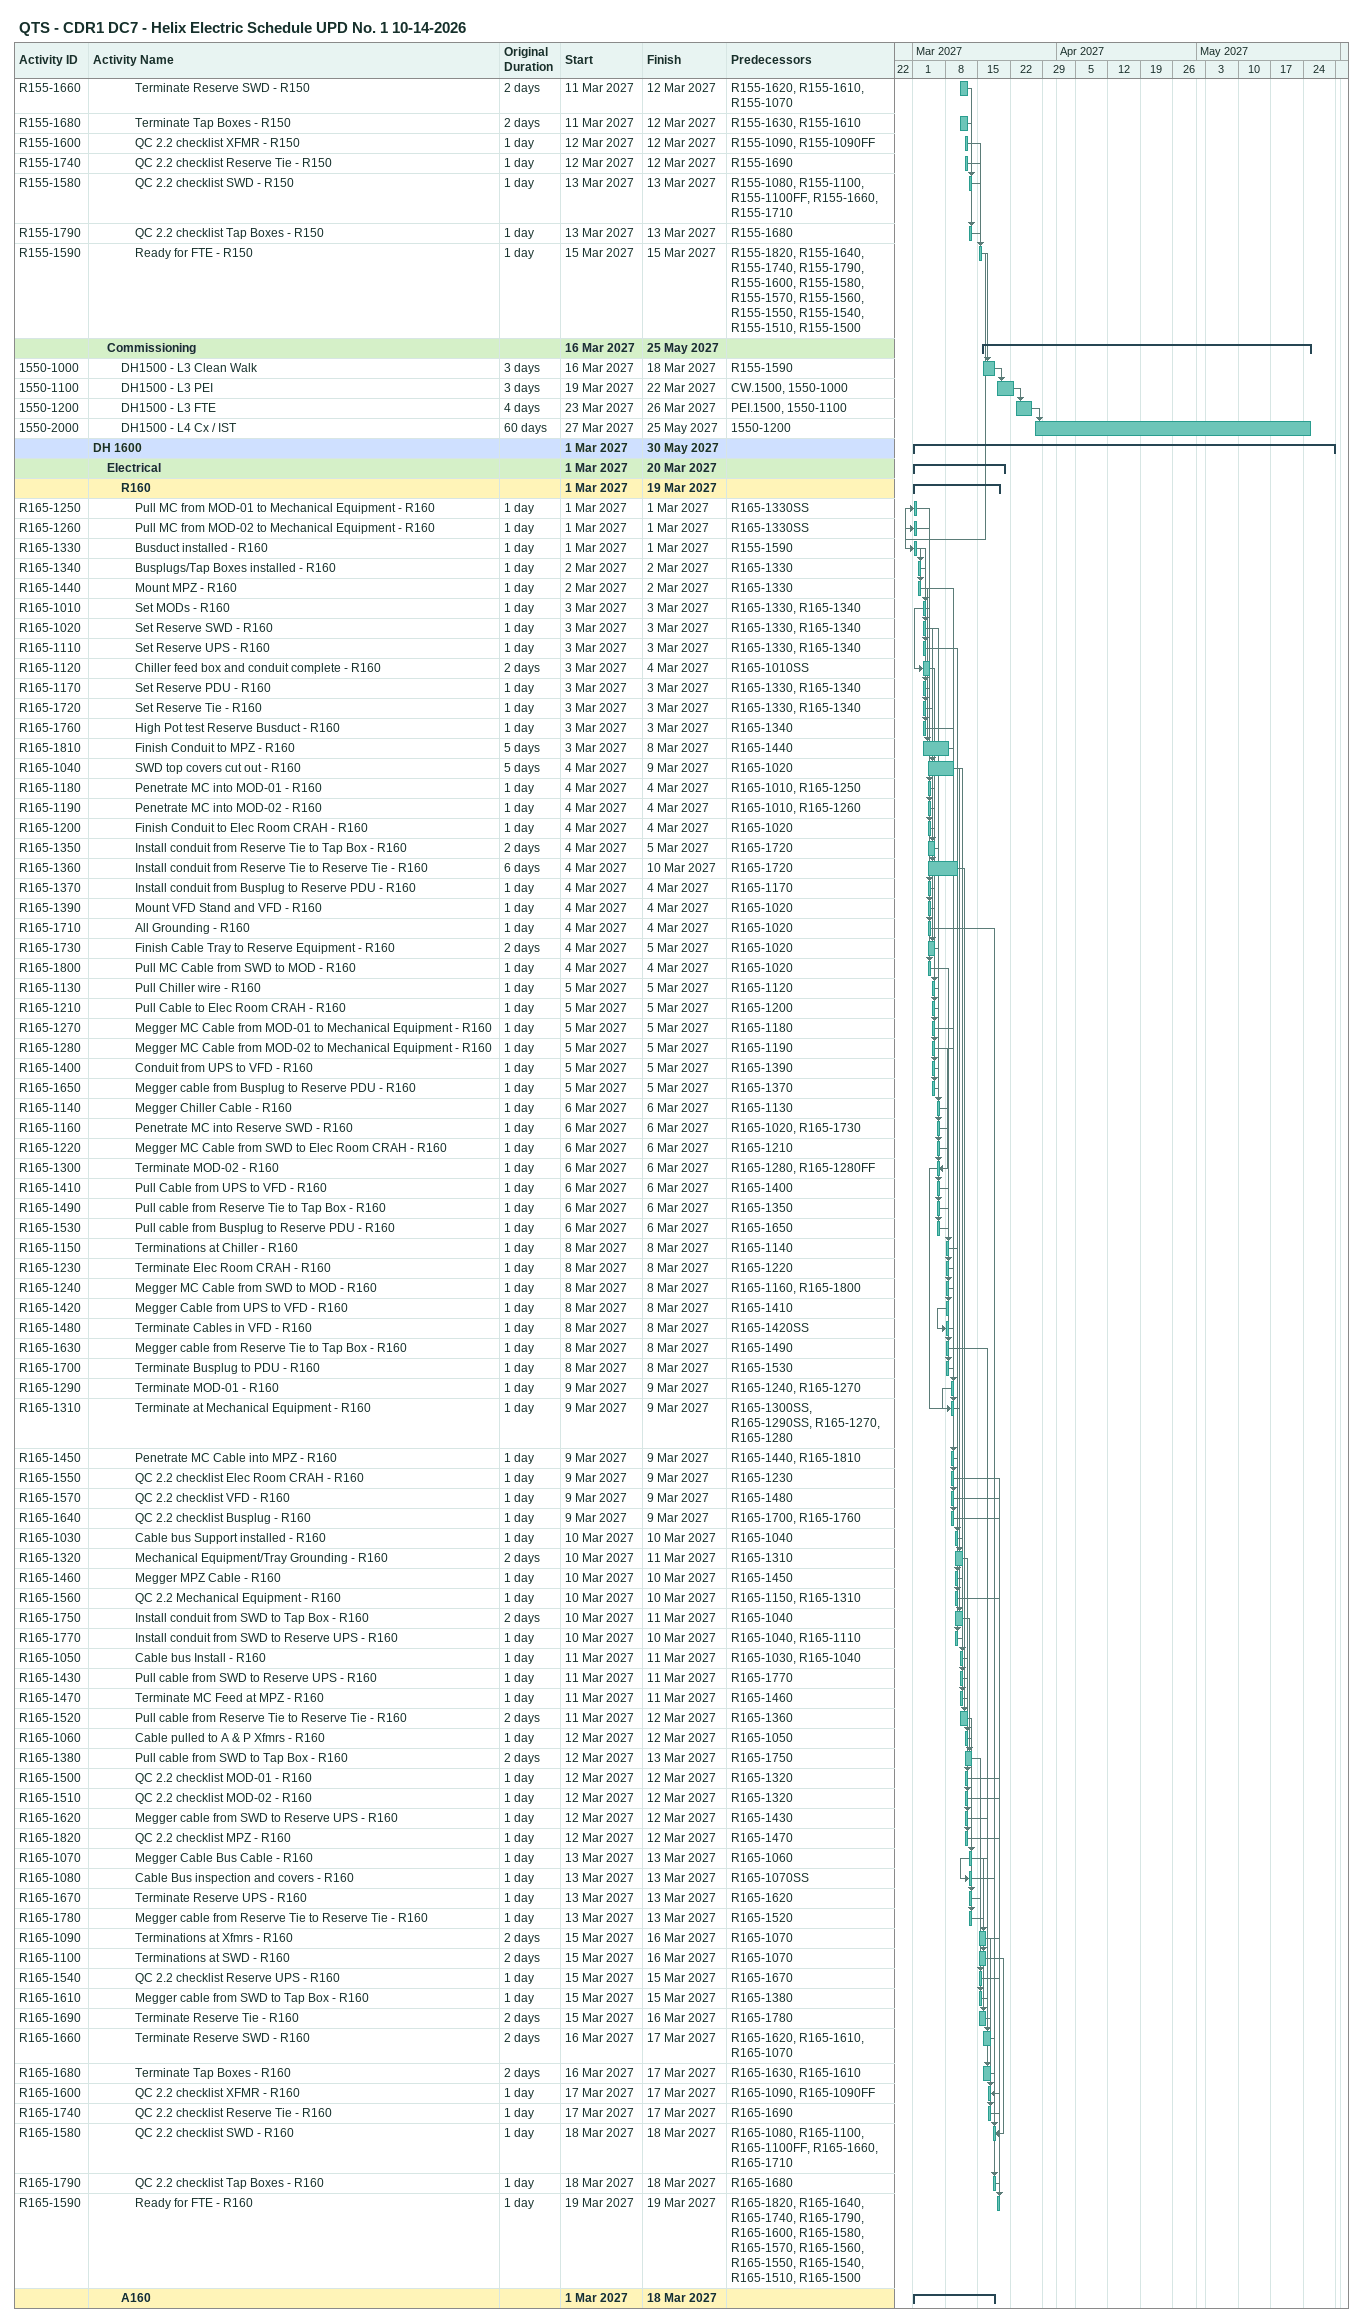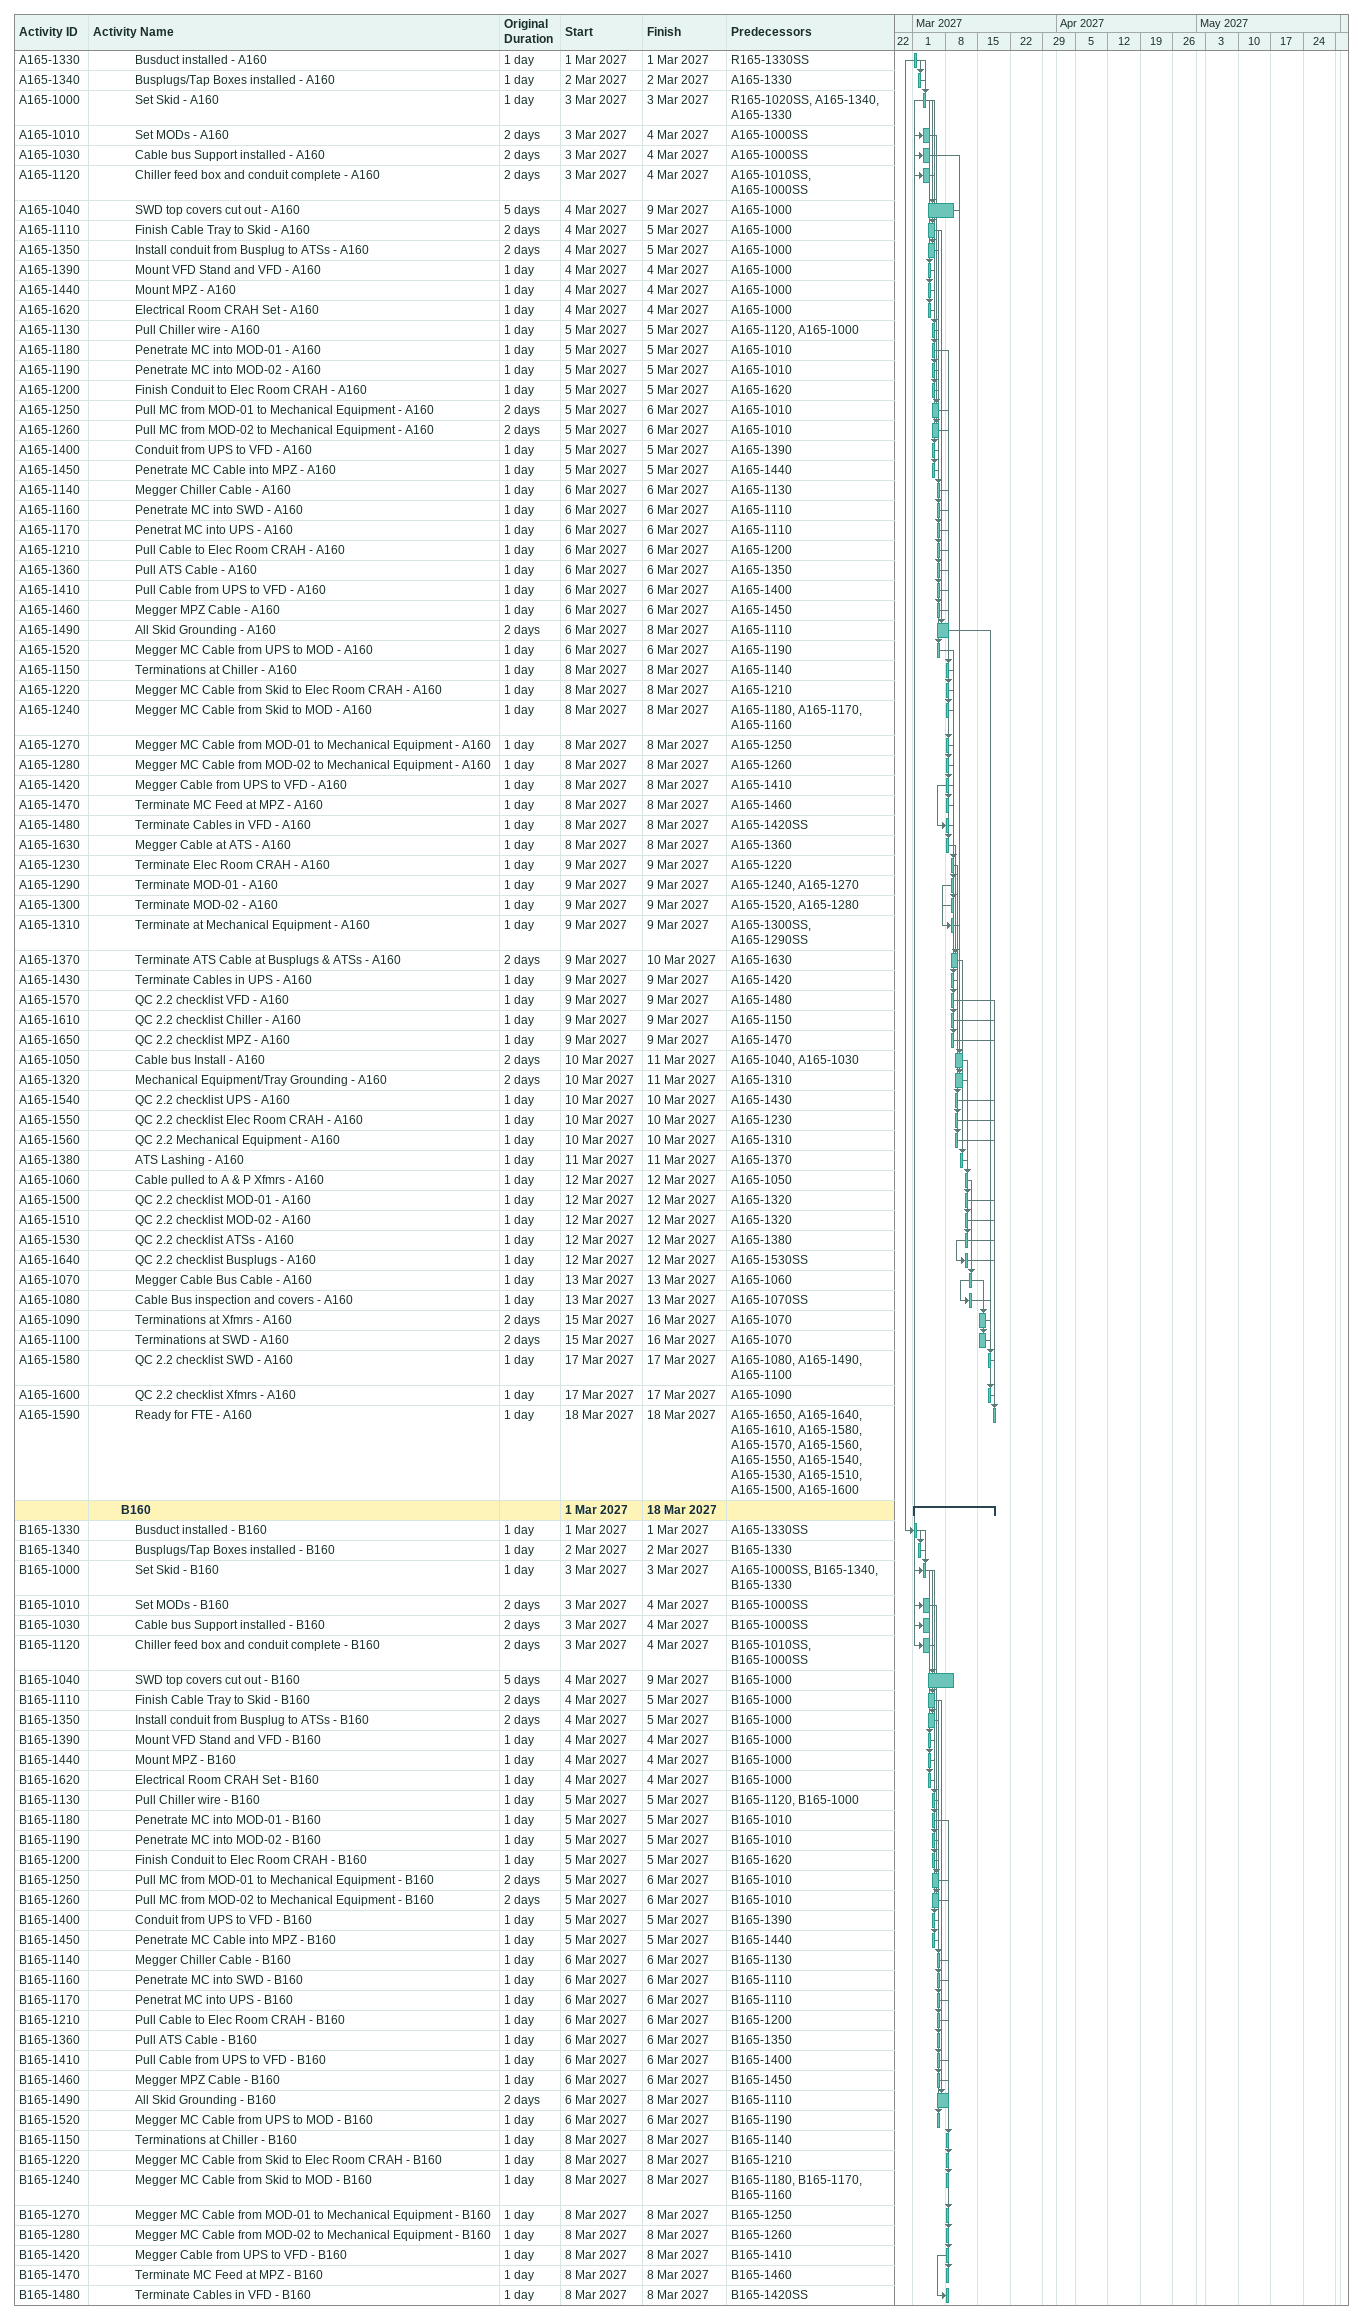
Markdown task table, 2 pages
QTS - CDR1 DC7 - Helix Electric Schedule UPD No. 1 10-14-2026

| ID | Level | Task | Original duration | Start | Finish | Predecessors |
|---|---|---|---|---|---|---|
| R155-1660 | 4 | Terminate Reserve SWD - R150 | 2d | 2027-03-11 | 2027-03-12 | R155-1620, R155-1610, R155-1070 |
| R155-1680 | 4 | Terminate Tap Boxes - R150 | 2d | 2027-03-11 | 2027-03-12 | R155-1630, R155-1610 |
| R155-1600 | 4 | QC 2.2 checklist XFMR - R150 | 1d | 2027-03-12 | 2027-03-12 | R155-1090, R155-1090FF |
| R155-1740 | 4 | QC 2.2 checklist Reserve Tie - R150 | 1d | 2027-03-12 | 2027-03-12 | R155-1690 |
| R155-1580 | 4 | QC 2.2 checklist SWD - R150 | 1d | 2027-03-13 | 2027-03-13 | R155-1080, R155-1100, R155-1100FF, R155-1660, R155-1710 |
| R155-1790 | 4 | QC 2.2 checklist Tap Boxes - R150 | 1d | 2027-03-13 | 2027-03-13 | R155-1680 |
| R155-1590 | 4 | Ready for FTE - R150 | 1d | 2027-03-15 | 2027-03-15 | R155-1820, R155-1640, R155-1740, R155-1790, R155-1600, R155-1580, R155-1570, R155-1560, R155-1550, R155-1540, R155-1510, R155-1500 |
|  | 2 | **Commissioning** |  | 2027-03-16 | 2027-05-25 |  |
| 1550-1000 | 3 | DH1500 - L3 Clean Walk | 3d | 2027-03-16 | 2027-03-18 | R155-1590 |
| 1550-1100 | 3 | DH1500 - L3 PEI | 3d | 2027-03-19 | 2027-03-22 | CW.1500, 1550-1000 |
| 1550-1200 | 3 | DH1500 - L3 FTE | 4d | 2027-03-23 | 2027-03-26 | PEI.1500, 1550-1100 |
| 1550-2000 | 3 | DH1500 - L4 Cx / IST | 60d | 2027-03-27 | 2027-05-25 | 1550-1200 |
|  | 1 | **DH 1600** |  | 2027-03-01 | 2027-05-30 |  |
|  | 2 | **Electrical** |  | 2027-03-01 | 2027-03-20 |  |
|  | 3 | **R160** |  | 2027-03-01 | 2027-03-19 |  |
| R165-1250 | 4 | Pull MC from MOD-01 to Mechanical Equipment - R160 | 1d | 2027-03-01 | 2027-03-01 | R165-1330SS |
| R165-1260 | 4 | Pull MC from MOD-02 to Mechanical Equipment - R160 | 1d | 2027-03-01 | 2027-03-01 | R165-1330SS |
| R165-1330 | 4 | Busduct installed - R160 | 1d | 2027-03-01 | 2027-03-01 | R155-1590 |
| R165-1340 | 4 | Busplugs/Tap Boxes installed - R160 | 1d | 2027-03-02 | 2027-03-02 | R165-1330 |
| R165-1440 | 4 | Mount MPZ - R160 | 1d | 2027-03-02 | 2027-03-02 | R165-1330 |
| R165-1010 | 4 | Set MODs - R160 | 1d | 2027-03-03 | 2027-03-03 | R165-1330, R165-1340 |
| R165-1020 | 4 | Set Reserve SWD - R160 | 1d | 2027-03-03 | 2027-03-03 | R165-1330, R165-1340 |
| R165-1110 | 4 | Set Reserve UPS - R160 | 1d | 2027-03-03 | 2027-03-03 | R165-1330, R165-1340 |
| R165-1120 | 4 | Chiller feed box and conduit complete - R160 | 2d | 2027-03-03 | 2027-03-04 | R165-1010SS |
| R165-1170 | 4 | Set Reserve PDU - R160 | 1d | 2027-03-03 | 2027-03-03 | R165-1330, R165-1340 |
| R165-1720 | 4 | Set Reserve Tie - R160 | 1d | 2027-03-03 | 2027-03-03 | R165-1330, R165-1340 |
| R165-1760 | 4 | High Pot test Reserve Busduct - R160 | 1d | 2027-03-03 | 2027-03-03 | R165-1340 |
| R165-1810 | 4 | Finish Conduit to MPZ - R160 | 5d | 2027-03-03 | 2027-03-08 | R165-1440 |
| R165-1040 | 4 | SWD top covers cut out - R160 | 5d | 2027-03-04 | 2027-03-09 | R165-1020 |
| R165-1180 | 4 | Penetrate MC into MOD-01 - R160 | 1d | 2027-03-04 | 2027-03-04 | R165-1010, R165-1250 |
| R165-1190 | 4 | Penetrate MC into MOD-02 - R160 | 1d | 2027-03-04 | 2027-03-04 | R165-1010, R165-1260 |
| R165-1200 | 4 | Finish Conduit to Elec Room CRAH - R160 | 1d | 2027-03-04 | 2027-03-04 | R165-1020 |
| R165-1350 | 4 | Install conduit from Reserve Tie to Tap Box - R160 | 2d | 2027-03-04 | 2027-03-05 | R165-1720 |
| R165-1360 | 4 | Install conduit from Reserve Tie to Reserve Tie - R160 | 6d | 2027-03-04 | 2027-03-10 | R165-1720 |
| R165-1370 | 4 | Install conduit from Busplug to Reserve PDU - R160 | 1d | 2027-03-04 | 2027-03-04 | R165-1170 |
| R165-1390 | 4 | Mount VFD Stand and VFD - R160 | 1d | 2027-03-04 | 2027-03-04 | R165-1020 |
| R165-1710 | 4 | All Grounding - R160 | 1d | 2027-03-04 | 2027-03-04 | R165-1020 |
| R165-1730 | 4 | Finish Cable Tray to Reserve Equipment - R160 | 2d | 2027-03-04 | 2027-03-05 | R165-1020 |
| R165-1800 | 4 | Pull MC Cable from SWD to MOD - R160 | 1d | 2027-03-04 | 2027-03-04 | R165-1020 |
| R165-1130 | 4 | Pull Chiller wire - R160 | 1d | 2027-03-05 | 2027-03-05 | R165-1120 |
| R165-1210 | 4 | Pull Cable to Elec Room CRAH - R160 | 1d | 2027-03-05 | 2027-03-05 | R165-1200 |
| R165-1270 | 4 | Megger MC Cable from MOD-01 to Mechanical Equipment - R160 | 1d | 2027-03-05 | 2027-03-05 | R165-1180 |
| R165-1280 | 4 | Megger MC Cable from MOD-02 to Mechanical Equipment - R160 | 1d | 2027-03-05 | 2027-03-05 | R165-1190 |
| R165-1400 | 4 | Conduit from UPS to VFD - R160 | 1d | 2027-03-05 | 2027-03-05 | R165-1390 |
| R165-1650 | 4 | Megger cable from Busplug to Reserve PDU - R160 | 1d | 2027-03-05 | 2027-03-05 | R165-1370 |
| R165-1140 | 4 | Megger Chiller Cable - R160 | 1d | 2027-03-06 | 2027-03-06 | R165-1130 |
| R165-1160 | 4 | Penetrate MC into Reserve SWD - R160 | 1d | 2027-03-06 | 2027-03-06 | R165-1020, R165-1730 |
| R165-1220 | 4 | Megger MC Cable from SWD to Elec Room CRAH - R160 | 1d | 2027-03-06 | 2027-03-06 | R165-1210 |
| R165-1300 | 4 | Terminate MOD-02 - R160 | 1d | 2027-03-06 | 2027-03-06 | R165-1280, R165-1280FF |
| R165-1410 | 4 | Pull Cable from UPS to VFD - R160 | 1d | 2027-03-06 | 2027-03-06 | R165-1400 |
| R165-1490 | 4 | Pull cable from Reserve Tie to Tap Box - R160 | 1d | 2027-03-06 | 2027-03-06 | R165-1350 |
| R165-1530 | 4 | Pull cable from Busplug to Reserve PDU - R160 | 1d | 2027-03-06 | 2027-03-06 | R165-1650 |
| R165-1150 | 4 | Terminations at Chiller - R160 | 1d | 2027-03-08 | 2027-03-08 | R165-1140 |
| R165-1230 | 4 | Terminate Elec Room CRAH - R160 | 1d | 2027-03-08 | 2027-03-08 | R165-1220 |
| R165-1240 | 4 | Megger MC Cable from SWD to MOD - R160 | 1d | 2027-03-08 | 2027-03-08 | R165-1160, R165-1800 |
| R165-1420 | 4 | Megger Cable from UPS to VFD - R160 | 1d | 2027-03-08 | 2027-03-08 | R165-1410 |
| R165-1480 | 4 | Terminate Cables in VFD - R160 | 1d | 2027-03-08 | 2027-03-08 | R165-1420SS |
| R165-1630 | 4 | Megger cable from Reserve Tie to Tap Box - R160 | 1d | 2027-03-08 | 2027-03-08 | R165-1490 |
| R165-1700 | 4 | Terminate Busplug to PDU - R160 | 1d | 2027-03-08 | 2027-03-08 | R165-1530 |
| R165-1290 | 4 | Terminate MOD-01 - R160 | 1d | 2027-03-09 | 2027-03-09 | R165-1240, R165-1270 |
| R165-1310 | 4 | Terminate at Mechanical Equipment - R160 | 1d | 2027-03-09 | 2027-03-09 | R165-1300SS, R165-1290SS, R165-1270, R165-1280 |
| R165-1450 | 4 | Penetrate MC Cable into MPZ - R160 | 1d | 2027-03-09 | 2027-03-09 | R165-1440, R165-1810 |
| R165-1550 | 4 | QC 2.2 checklist Elec Room CRAH - R160 | 1d | 2027-03-09 | 2027-03-09 | R165-1230 |
| R165-1570 | 4 | QC 2.2 checklist VFD - R160 | 1d | 2027-03-09 | 2027-03-09 | R165-1480 |
| R165-1640 | 4 | QC 2.2 checklist Busplug - R160 | 1d | 2027-03-09 | 2027-03-09 | R165-1700, R165-1760 |
| R165-1030 | 4 | Cable bus Support installed - R160 | 1d | 2027-03-10 | 2027-03-10 | R165-1040 |
| R165-1320 | 4 | Mechanical Equipment/Tray Grounding - R160 | 2d | 2027-03-10 | 2027-03-11 | R165-1310 |
| R165-1460 | 4 | Megger MPZ Cable - R160 | 1d | 2027-03-10 | 2027-03-10 | R165-1450 |
| R165-1560 | 4 | QC 2.2 Mechanical Equipment - R160 | 1d | 2027-03-10 | 2027-03-10 | R165-1150, R165-1310 |
| R165-1750 | 4 | Install conduit from SWD to Tap Box - R160 | 2d | 2027-03-10 | 2027-03-11 | R165-1040 |
| R165-1770 | 4 | Install conduit from SWD to Reserve UPS - R160 | 1d | 2027-03-10 | 2027-03-10 | R165-1040, R165-1110 |
| R165-1050 | 4 | Cable bus Install - R160 | 1d | 2027-03-11 | 2027-03-11 | R165-1030, R165-1040 |
| R165-1430 | 4 | Pull cable from SWD to Reserve UPS - R160 | 1d | 2027-03-11 | 2027-03-11 | R165-1770 |
| R165-1470 | 4 | Terminate MC Feed at MPZ - R160 | 1d | 2027-03-11 | 2027-03-11 | R165-1460 |
| R165-1520 | 4 | Pull cable from Reserve Tie to Reserve Tie - R160 | 2d | 2027-03-11 | 2027-03-12 | R165-1360 |
| R165-1060 | 4 | Cable pulled to A & P Xfmrs - R160 | 1d | 2027-03-12 | 2027-03-12 | R165-1050 |
| R165-1380 | 4 | Pull cable from SWD to Tap Box - R160 | 2d | 2027-03-12 | 2027-03-13 | R165-1750 |
| R165-1500 | 4 | QC 2.2 checklist MOD-01 - R160 | 1d | 2027-03-12 | 2027-03-12 | R165-1320 |
| R165-1510 | 4 | QC 2.2 checklist MOD-02 - R160 | 1d | 2027-03-12 | 2027-03-12 | R165-1320 |
| R165-1620 | 4 | Megger cable from SWD to Reserve UPS - R160 | 1d | 2027-03-12 | 2027-03-12 | R165-1430 |
| R165-1820 | 4 | QC 2.2 checklist MPZ - R160 | 1d | 2027-03-12 | 2027-03-12 | R165-1470 |
| R165-1070 | 4 | Megger Cable Bus Cable - R160 | 1d | 2027-03-13 | 2027-03-13 | R165-1060 |
| R165-1080 | 4 | Cable Bus inspection and covers - R160 | 1d | 2027-03-13 | 2027-03-13 | R165-1070SS |
| R165-1670 | 4 | Terminate Reserve UPS - R160 | 1d | 2027-03-13 | 2027-03-13 | R165-1620 |
| R165-1780 | 4 | Megger cable from Reserve Tie to Reserve Tie - R160 | 1d | 2027-03-13 | 2027-03-13 | R165-1520 |
| R165-1090 | 4 | Terminations at Xfmrs - R160 | 2d | 2027-03-15 | 2027-03-16 | R165-1070 |
| R165-1100 | 4 | Terminations at SWD - R160 | 2d | 2027-03-15 | 2027-03-16 | R165-1070 |
| R165-1540 | 4 | QC 2.2 checklist Reserve UPS - R160 | 1d | 2027-03-15 | 2027-03-15 | R165-1670 |
| R165-1610 | 4 | Megger cable from SWD to Tap Box - R160 | 1d | 2027-03-15 | 2027-03-15 | R165-1380 |
| R165-1690 | 4 | Terminate Reserve Tie - R160 | 2d | 2027-03-15 | 2027-03-16 | R165-1780 |
| R165-1660 | 4 | Terminate Reserve SWD - R160 | 2d | 2027-03-16 | 2027-03-17 | R165-1620, R165-1610, R165-1070 |
| R165-1680 | 4 | Terminate Tap Boxes - R160 | 2d | 2027-03-16 | 2027-03-17 | R165-1630, R165-1610 |
| R165-1600 | 4 | QC 2.2 checklist XFMR - R160 | 1d | 2027-03-17 | 2027-03-17 | R165-1090, R165-1090FF |
| R165-1740 | 4 | QC 2.2 checklist Reserve Tie - R160 | 1d | 2027-03-17 | 2027-03-17 | R165-1690 |
| R165-1580 | 4 | QC 2.2 checklist SWD - R160 | 1d | 2027-03-18 | 2027-03-18 | R165-1080, R165-1100, R165-1100FF, R165-1660, R165-1710 |
| R165-1790 | 4 | QC 2.2 checklist Tap Boxes - R160 | 1d | 2027-03-18 | 2027-03-18 | R165-1680 |
| R165-1590 | 4 | Ready for FTE - R160 | 1d | 2027-03-19 | 2027-03-19 | R165-1820, R165-1640, R165-1740, R165-1790, R165-1600, R165-1580, R165-1570, R165-1560, R165-1550, R165-1540, R165-1510, R165-1500 |
|  | 3 | **A160** |  | 2027-03-01 | 2027-03-18 |  |
| A165-1330 | 4 | Busduct installed - A160 | 1d | 2027-03-01 | 2027-03-01 | R165-1330SS |
| A165-1340 | 4 | Busplugs/Tap Boxes installed - A160 | 1d | 2027-03-02 | 2027-03-02 | A165-1330 |
| A165-1000 | 4 | Set Skid - A160 | 1d | 2027-03-03 | 2027-03-03 | R165-1020SS, A165-1340, A165-1330 |
| A165-1010 | 4 | Set MODs - A160 | 2d | 2027-03-03 | 2027-03-04 | A165-1000SS |
| A165-1030 | 4 | Cable bus Support installed - A160 | 2d | 2027-03-03 | 2027-03-04 | A165-1000SS |
| A165-1120 | 4 | Chiller feed box and conduit complete - A160 | 2d | 2027-03-03 | 2027-03-04 | A165-1010SS, A165-1000SS |
| A165-1040 | 4 | SWD top covers cut out - A160 | 5d | 2027-03-04 | 2027-03-09 | A165-1000 |
| A165-1110 | 4 | Finish Cable Tray to Skid - A160 | 2d | 2027-03-04 | 2027-03-05 | A165-1000 |
| A165-1350 | 4 | Install conduit from Busplug to ATSs - A160 | 2d | 2027-03-04 | 2027-03-05 | A165-1000 |
| A165-1390 | 4 | Mount VFD Stand and VFD - A160 | 1d | 2027-03-04 | 2027-03-04 | A165-1000 |
| A165-1440 | 4 | Mount MPZ - A160 | 1d | 2027-03-04 | 2027-03-04 | A165-1000 |
| A165-1620 | 4 | Electrical Room CRAH Set - A160 | 1d | 2027-03-04 | 2027-03-04 | A165-1000 |
| A165-1130 | 4 | Pull Chiller wire - A160 | 1d | 2027-03-05 | 2027-03-05 | A165-1120, A165-1000 |
| A165-1180 | 4 | Penetrate MC into MOD-01 - A160 | 1d | 2027-03-05 | 2027-03-05 | A165-1010 |
| A165-1190 | 4 | Penetrate MC into MOD-02 - A160 | 1d | 2027-03-05 | 2027-03-05 | A165-1010 |
| A165-1200 | 4 | Finish Conduit to Elec Room CRAH - A160 | 1d | 2027-03-05 | 2027-03-05 | A165-1620 |
| A165-1250 | 4 | Pull MC from MOD-01 to Mechanical Equipment - A160 | 2d | 2027-03-05 | 2027-03-06 | A165-1010 |
| A165-1260 | 4 | Pull MC from MOD-02 to Mechanical Equipment - A160 | 2d | 2027-03-05 | 2027-03-06 | A165-1010 |
| A165-1400 | 4 | Conduit from UPS to VFD - A160 | 1d | 2027-03-05 | 2027-03-05 | A165-1390 |
| A165-1450 | 4 | Penetrate MC Cable into MPZ - A160 | 1d | 2027-03-05 | 2027-03-05 | A165-1440 |
| A165-1140 | 4 | Megger Chiller Cable - A160 | 1d | 2027-03-06 | 2027-03-06 | A165-1130 |
| A165-1160 | 4 | Penetrate MC into SWD - A160 | 1d | 2027-03-06 | 2027-03-06 | A165-1110 |
| A165-1170 | 4 | Penetrat MC into UPS - A160 | 1d | 2027-03-06 | 2027-03-06 | A165-1110 |
| A165-1210 | 4 | Pull Cable to Elec Room CRAH - A160 | 1d | 2027-03-06 | 2027-03-06 | A165-1200 |
| A165-1360 | 4 | Pull ATS Cable - A160 | 1d | 2027-03-06 | 2027-03-06 | A165-1350 |
| A165-1410 | 4 | Pull Cable from UPS to VFD - A160 | 1d | 2027-03-06 | 2027-03-06 | A165-1400 |
| A165-1460 | 4 | Megger MPZ Cable - A160 | 1d | 2027-03-06 | 2027-03-06 | A165-1450 |
| A165-1490 | 4 | All Skid Grounding - A160 | 2d | 2027-03-06 | 2027-03-08 | A165-1110 |
| A165-1520 | 4 | Megger MC Cable from UPS to MOD - A160 | 1d | 2027-03-06 | 2027-03-06 | A165-1190 |
| A165-1150 | 4 | Terminations at Chiller - A160 | 1d | 2027-03-08 | 2027-03-08 | A165-1140 |
| A165-1220 | 4 | Megger MC Cable from Skid to Elec Room CRAH - A160 | 1d | 2027-03-08 | 2027-03-08 | A165-1210 |
| A165-1240 | 4 | Megger MC Cable from Skid to MOD - A160 | 1d | 2027-03-08 | 2027-03-08 | A165-1180, A165-1170, A165-1160 |
| A165-1270 | 4 | Megger MC Cable from MOD-01 to Mechanical Equipment - A160 | 1d | 2027-03-08 | 2027-03-08 | A165-1250 |
| A165-1280 | 4 | Megger MC Cable from MOD-02 to Mechanical Equipment - A160 | 1d | 2027-03-08 | 2027-03-08 | A165-1260 |
| A165-1420 | 4 | Megger Cable from UPS to VFD - A160 | 1d | 2027-03-08 | 2027-03-08 | A165-1410 |
| A165-1470 | 4 | Terminate MC Feed at MPZ - A160 | 1d | 2027-03-08 | 2027-03-08 | A165-1460 |
| A165-1480 | 4 | Terminate Cables in VFD - A160 | 1d | 2027-03-08 | 2027-03-08 | A165-1420SS |
| A165-1630 | 4 | Megger Cable at ATS - A160 | 1d | 2027-03-08 | 2027-03-08 | A165-1360 |
| A165-1230 | 4 | Terminate Elec Room CRAH - A160 | 1d | 2027-03-09 | 2027-03-09 | A165-1220 |
| A165-1290 | 4 | Terminate MOD-01 - A160 | 1d | 2027-03-09 | 2027-03-09 | A165-1240, A165-1270 |
| A165-1300 | 4 | Terminate MOD-02 - A160 | 1d | 2027-03-09 | 2027-03-09 | A165-1520, A165-1280 |
| A165-1310 | 4 | Terminate at Mechanical Equipment - A160 | 1d | 2027-03-09 | 2027-03-09 | A165-1300SS, A165-1290SS |
| A165-1370 | 4 | Terminate ATS Cable at Busplugs & ATSs - A160 | 2d | 2027-03-09 | 2027-03-10 | A165-1630 |
| A165-1430 | 4 | Terminate Cables in UPS - A160 | 1d | 2027-03-09 | 2027-03-09 | A165-1420 |
| A165-1570 | 4 | QC 2.2 checklist VFD - A160 | 1d | 2027-03-09 | 2027-03-09 | A165-1480 |
| A165-1610 | 4 | QC 2.2 checklist Chiller - A160 | 1d | 2027-03-09 | 2027-03-09 | A165-1150 |
| A165-1650 | 4 | QC 2.2 checklist MPZ - A160 | 1d | 2027-03-09 | 2027-03-09 | A165-1470 |
| A165-1050 | 4 | Cable bus Install - A160 | 2d | 2027-03-10 | 2027-03-11 | A165-1040, A165-1030 |
| A165-1320 | 4 | Mechanical Equipment/Tray Grounding - A160 | 2d | 2027-03-10 | 2027-03-11 | A165-1310 |
| A165-1540 | 4 | QC 2.2 checklist UPS - A160 | 1d | 2027-03-10 | 2027-03-10 | A165-1430 |
| A165-1550 | 4 | QC 2.2 checklist Elec Room CRAH - A160 | 1d | 2027-03-10 | 2027-03-10 | A165-1230 |
| A165-1560 | 4 | QC 2.2 Mechanical Equipment - A160 | 1d | 2027-03-10 | 2027-03-10 | A165-1310 |
| A165-1380 | 4 | ATS Lashing - A160 | 1d | 2027-03-11 | 2027-03-11 | A165-1370 |
| A165-1060 | 4 | Cable pulled to A & P Xfmrs - A160 | 1d | 2027-03-12 | 2027-03-12 | A165-1050 |
| A165-1500 | 4 | QC 2.2 checklist MOD-01 - A160 | 1d | 2027-03-12 | 2027-03-12 | A165-1320 |
| A165-1510 | 4 | QC 2.2 checklist MOD-02 - A160 | 1d | 2027-03-12 | 2027-03-12 | A165-1320 |
| A165-1530 | 4 | QC 2.2 checklist ATSs - A160 | 1d | 2027-03-12 | 2027-03-12 | A165-1380 |
| A165-1640 | 4 | QC 2.2 checklist Busplugs - A160 | 1d | 2027-03-12 | 2027-03-12 | A165-1530SS |
| A165-1070 | 4 | Megger Cable Bus Cable - A160 | 1d | 2027-03-13 | 2027-03-13 | A165-1060 |
| A165-1080 | 4 | Cable Bus inspection and covers - A160 | 1d | 2027-03-13 | 2027-03-13 | A165-1070SS |
| A165-1090 | 4 | Terminations at Xfmrs - A160 | 2d | 2027-03-15 | 2027-03-16 | A165-1070 |
| A165-1100 | 4 | Terminations at SWD - A160 | 2d | 2027-03-15 | 2027-03-16 | A165-1070 |
| A165-1580 | 4 | QC 2.2 checklist SWD - A160 | 1d | 2027-03-17 | 2027-03-17 | A165-1080, A165-1490, A165-1100 |
| A165-1600 | 4 | QC 2.2 checklist Xfmrs - A160 | 1d | 2027-03-17 | 2027-03-17 | A165-1090 |
| A165-1590 | 4 | Ready for FTE - A160 | 1d | 2027-03-18 | 2027-03-18 | A165-1650, A165-1640, A165-1610, A165-1580, A165-1570, A165-1560, A165-1550, A165-1540, A165-1530, A165-1510, A165-1500, A165-1600 |
|  | 3 | **B160** |  | 2027-03-01 | 2027-03-18 |  |
| B165-1330 | 4 | Busduct installed - B160 | 1d | 2027-03-01 | 2027-03-01 | A165-1330SS |
| B165-1340 | 4 | Busplugs/Tap Boxes installed - B160 | 1d | 2027-03-02 | 2027-03-02 | B165-1330 |
| B165-1000 | 4 | Set Skid - B160 | 1d | 2027-03-03 | 2027-03-03 | A165-1000SS, B165-1340, B165-1330 |
| B165-1010 | 4 | Set MODs - B160 | 2d | 2027-03-03 | 2027-03-04 | B165-1000SS |
| B165-1030 | 4 | Cable bus Support installed - B160 | 2d | 2027-03-03 | 2027-03-04 | B165-1000SS |
| B165-1120 | 4 | Chiller feed box and conduit complete - B160 | 2d | 2027-03-03 | 2027-03-04 | B165-1010SS, B165-1000SS |
| B165-1040 | 4 | SWD top covers cut out - B160 | 5d | 2027-03-04 | 2027-03-09 | B165-1000 |
| B165-1110 | 4 | Finish Cable Tray to Skid - B160 | 2d | 2027-03-04 | 2027-03-05 | B165-1000 |
| B165-1350 | 4 | Install conduit from Busplug to ATSs - B160 | 2d | 2027-03-04 | 2027-03-05 | B165-1000 |
| B165-1390 | 4 | Mount VFD Stand and VFD - B160 | 1d | 2027-03-04 | 2027-03-04 | B165-1000 |
| B165-1440 | 4 | Mount MPZ - B160 | 1d | 2027-03-04 | 2027-03-04 | B165-1000 |
| B165-1620 | 4 | Electrical Room CRAH Set - B160 | 1d | 2027-03-04 | 2027-03-04 | B165-1000 |
| B165-1130 | 4 | Pull Chiller wire - B160 | 1d | 2027-03-05 | 2027-03-05 | B165-1120, B165-1000 |
| B165-1180 | 4 | Penetrate MC into MOD-01 - B160 | 1d | 2027-03-05 | 2027-03-05 | B165-1010 |
| B165-1190 | 4 | Penetrate MC into MOD-02 - B160 | 1d | 2027-03-05 | 2027-03-05 | B165-1010 |
| B165-1200 | 4 | Finish Conduit to Elec Room CRAH - B160 | 1d | 2027-03-05 | 2027-03-05 | B165-1620 |
| B165-1250 | 4 | Pull MC from MOD-01 to Mechanical Equipment - B160 | 2d | 2027-03-05 | 2027-03-06 | B165-1010 |
| B165-1260 | 4 | Pull MC from MOD-02 to Mechanical Equipment - B160 | 2d | 2027-03-05 | 2027-03-06 | B165-1010 |
| B165-1400 | 4 | Conduit from UPS to VFD - B160 | 1d | 2027-03-05 | 2027-03-05 | B165-1390 |
| B165-1450 | 4 | Penetrate MC Cable into MPZ - B160 | 1d | 2027-03-05 | 2027-03-05 | B165-1440 |
| B165-1140 | 4 | Megger Chiller Cable - B160 | 1d | 2027-03-06 | 2027-03-06 | B165-1130 |
| B165-1160 | 4 | Penetrate MC into SWD - B160 | 1d | 2027-03-06 | 2027-03-06 | B165-1110 |
| B165-1170 | 4 | Penetrat MC into UPS - B160 | 1d | 2027-03-06 | 2027-03-06 | B165-1110 |
| B165-1210 | 4 | Pull Cable to Elec Room CRAH - B160 | 1d | 2027-03-06 | 2027-03-06 | B165-1200 |
| B165-1360 | 4 | Pull ATS Cable - B160 | 1d | 2027-03-06 | 2027-03-06 | B165-1350 |
| B165-1410 | 4 | Pull Cable from UPS to VFD - B160 | 1d | 2027-03-06 | 2027-03-06 | B165-1400 |
| B165-1460 | 4 | Megger MPZ Cable - B160 | 1d | 2027-03-06 | 2027-03-06 | B165-1450 |
| B165-1490 | 4 | All Skid Grounding - B160 | 2d | 2027-03-06 | 2027-03-08 | B165-1110 |
| B165-1520 | 4 | Megger MC Cable from UPS to MOD - B160 | 1d | 2027-03-06 | 2027-03-06 | B165-1190 |
| B165-1150 | 4 | Terminations at Chiller - B160 | 1d | 2027-03-08 | 2027-03-08 | B165-1140 |
| B165-1220 | 4 | Megger MC Cable from Skid to Elec Room CRAH - B160 | 1d | 2027-03-08 | 2027-03-08 | B165-1210 |
| B165-1240 | 4 | Megger MC Cable from Skid to MOD - B160 | 1d | 2027-03-08 | 2027-03-08 | B165-1180, B165-1170, B165-1160 |
| B165-1270 | 4 | Megger MC Cable from MOD-01 to Mechanical Equipment - B160 | 1d | 2027-03-08 | 2027-03-08 | B165-1250 |
| B165-1280 | 4 | Megger MC Cable from MOD-02 to Mechanical Equipment - B160 | 1d | 2027-03-08 | 2027-03-08 | B165-1260 |
| B165-1420 | 4 | Megger Cable from UPS to VFD - B160 | 1d | 2027-03-08 | 2027-03-08 | B165-1410 |
| B165-1470 | 4 | Terminate MC Feed at MPZ - B160 | 1d | 2027-03-08 | 2027-03-08 | B165-1460 |
| B165-1480 | 4 | Terminate Cables in VFD - B160 | 1d | 2027-03-08 | 2027-03-08 | B165-1420SS |
